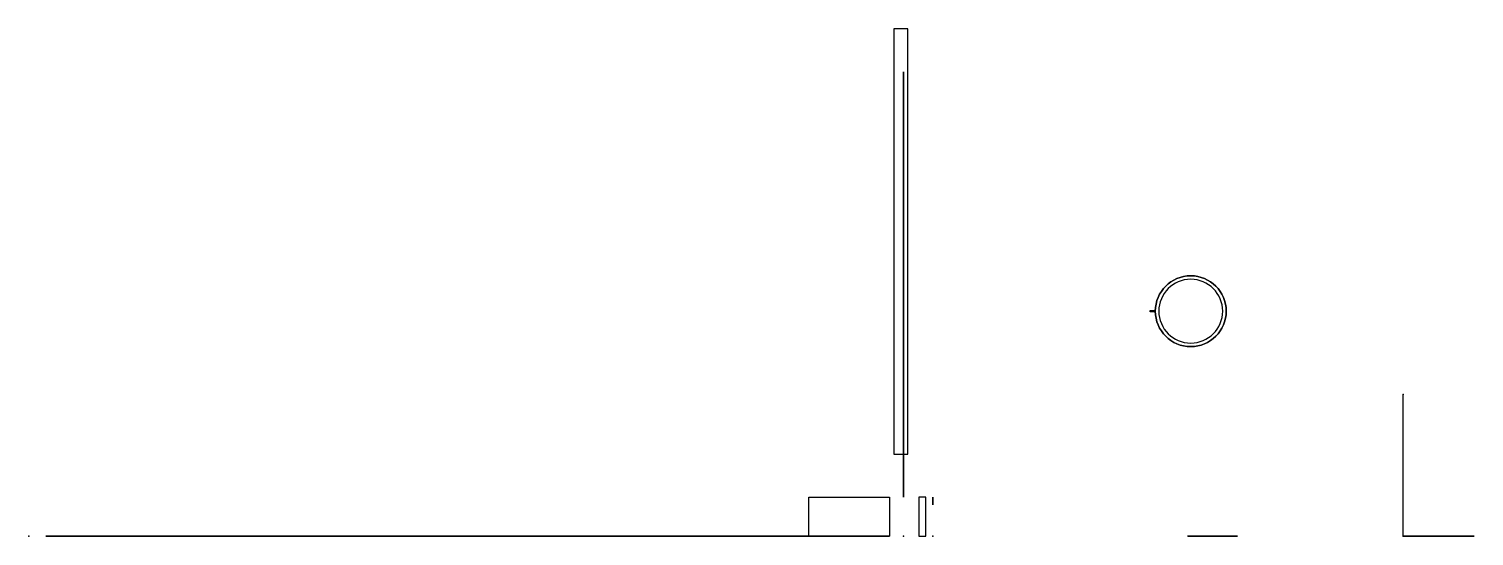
# Model space of a CAD drawing. Header units: millimetres. Extents: x 0 to 2037, y 0 to 716.
import ezdxf

# ---------------------------------------------------------------- set-up
doc = ezdxf.new("R2010")
doc.units = ezdxf.units.MM
doc.header["$MEASUREMENT"] = 0
for name, color, linetype in [('Untitled v1_Sketch1', 7, 'Continuous'), ('Upper Other half v1_Sketch1', 7, 'Continuous'), ('Upper Other half v1_Sketch10', 7, 'Continuous'), ('Upper Other half v1_Sketch11', 7, 'Continuous'), ('Upper Other half v1_Sketch12', 7, 'Continuous'), ('Upper Other half v1_Sketch13', 7, 'Continuous'), ('Upper Other half v1_Sketch2', 7, 'Continuous'), ('Upper Other half v1_Sketch3', 7, 'Continuous'), ('Upper Other half v1_Sketch4', 7, 'Continuous'), ('Upper Other half v1_Sketch5', 7, 'Continuous'), ('Upper Other half v1_Sketch6', 7, 'Continuous'), ('Upper Other half v1_Sketch7', 7, 'Continuous'), ('Upper Other half v1_Sketch8', 7, 'Continuous'), ('Upper Other half v1_Sketch9', 7, 'Continuous')]:
    doc.layers.add(name, color=color, linetype=linetype)

# ---------------------------------------------------------------- blocks, each defined once
blk = doc.blocks.new('UpperOtherhalfv1')
at = {"layer": 'Upper Other half v1_Sketch1'}
for p, q in [((23.9, 0, 799.7), (1211.9, 0, 799.7)), ((23.9, 0, 799.7), (43.9, 0, 799.7)), ((43.9, 0, -0.3), (23.9, 0, -0.3)), ((23.9, 0, -0.3), (23.9, 0, 799.7)), ((43.9, 0, 799.7), (43.9, 0, -0.3)), ((155.5, 0, 799.7), (175.5, 0, 799.7)), ((175.5, 0, -0.3), (155.5, 0, -0.3)), ((155.5, 0, -0.3), (155.5, 0, 799.7)), ((175.5, 0, 799.7), (175.5, 0, -0.3)), ((287.5, 0, 799.7), (307.5, 0, 799.7)), ((307.5, 0, -0.3), (287.5, 0, -0.3)), ((287.5, 0, -0.3), (287.5, 0, 799.7)), ((307.5, 0, 799.7), (307.5, 0, -0.3)), ((439.5, 0, -0.3), (419.5, 0, -0.3)), ((419.5, 0, 799.7), (439.5, 0, 799.7)), ((419.5, 0, -0.3), (419.5, 0, 799.7)), ((439.5, 0, 799.7), (439.5, 0, -0.3)), ((551.5, 0, -0.3), (551.5, 0, 799.7)), ((551.5, 0, 799.7), (571.5, 0, 799.7)), ((571.5, 0, -0.3), (551.5, 0, -0.3)), ((571.5, 0, 799.7), (571.5, 0, -0.3)), ((703.5, 0, -0.3), (683.5, 0, -0.3)), ((683.5, 0, -0.3), (683.5, 0, 799.7)), ((683.5, 0, 799.7), (703.5, 0, 799.7)), ((703.5, 0, 799.7), (703.5, 0, -0.3)), ((815.5, 0, 799.7), (835.5, 0, 799.7)), ((835.5, 0, -0.3), (815.5, 0, -0.3)), ((815.5, 0, -0.3), (815.5, 0, 799.7)), ((835.5, 0, 799.7), (835.5, 0, -0.3)), ((967.5, 0, -0.3), (947.5, 0, -0.3)), ((947.5, 0, 799.7), (967.5, 0, 799.7)), ((947.5, 0, -0.3), (947.5, 0, 799.7)), ((967.5, 0, 799.7), (967.5, 0, -0.3)), ((1099.5, 0, -0.3), (1079.5, 0, -0.3)), ((1079.5, 0, -0.3), (1079.5, 0, 799.7)), ((1079.5, 0, 799.7), (1099.5, 0, 799.7)), ((1099.5, 0, 799.7), (1099.5, 0, -0.3))]:
    blk.add_line(p, q, dxfattribs=at)
blk.add_point((0, 0), dxfattribs=at)
at = {"layer": 'Upper Other half v1_Sketch10'}
for p, q in [((1580.6, 316.7), (1580.6, 318.2)), ((1580.6, 318.2), (1587.6, 318.2)), ((1587.6, 316.7), (1580.6, 316.7)), ((1587.6, 318.2), (1587.6, 316.7)), ((1587.6, 317.4), (1587.6, 316.7))]:
    blk.add_line(p, q, dxfattribs=at)
blk.add_circle((1637.6, 317.4), 50, dxfattribs=at)
blk.add_point((0, 0), dxfattribs=at)
at = {"layer": 'Upper Other half v1_Sketch11', "extrusion": (0, 0, -1)}
for radius in [50, 45]:
    blk.add_circle((-1637.6, 317.4, 200), radius, dxfattribs=at)
at = {"layer": 'Upper Other half v1_Sketch11'}
blk.add_point((0, 0, -200), dxfattribs=at)
at = {"layer": 'Upper Other half v1_Sketch12'}
for p, q in [((1232.9, 655, 800), (1232.9, 55, 800)), ((1232.9, 55), (1232.9, 655)), ((1232.9, 655), (1232.9, 655, 800)), ((1232.9, 465.8, 750), (1232.9, 465.8, 748.5)), ((1232.9, 265.8, 750), (1232.9, 465.8, 750)), ((1232.9, 465.8, 748.5), (1232.9, 265.8, 748.5)), ((1232.9, 332.7, 250), (1232.9, 82.7, 250)), ((1232.9, 82.7, 550), (1232.9, 332.7, 550)), ((1232.9, 332.7, 550), (1232.9, 332.7, 250)), ((1232.9, 265.8, 748.5), (1232.9, 265.8, 750)), ((1232.9, 232.7, 577.6), (1232.9, 82.7, 577.6)), ((1232.9, 232.7, 727.6), (1232.9, 232.7, 577.6)), ((1232.9, 82.7, 727.6), (1232.9, 232.7, 727.6)), ((1232.9, 82.7, 250), (1232.9, 82.7, 550)), ((1232.9, 82.7, 577.6), (1232.9, 82.7, 727.6)), ((1232.9, 55, 800), (1232.9, 55))]:
    blk.add_line(p, q, dxfattribs=at)
at = {"layer": 'Upper Other half v1_Sketch12', "extrusion": (1, 0, 0)}
for centre in [(135.2, 65.1, 1232.9), (135.2, 767.5, 1232.9)]:
    blk.add_circle(centre, 12.5, dxfattribs=at)
at = {"layer": 'Upper Other half v1_Sketch12'}
blk.add_point((1232.9, 0), dxfattribs=at)
at = {"layer": 'Upper Other half v1_Sketch13'}
for p, q in [((1232.9, 655), (1232.9, 655, 800)), ((1232.9, 55), (1232.9, 655)), ((1232.9, 655, 800), (1232.9, 55, 800)), ((1232.9, 465.8, 748.5), (1232.9, 265.8, 748.5)), ((1232.9, 265.8, 750), (1232.9, 465.8, 750)), ((1232.9, 465.8, 750), (1232.9, 465.8, 748.5)), ((1232.9, 417, 24.3), (1232.9, 267, 24.3)), ((1232.9, 417, 174.3), (1232.9, 417, 24.3)), ((1232.9, 267, 174.3), (1232.9, 417, 174.3)), ((1232.9, 96.2, 550), (1232.9, 346.2, 550)), ((1232.9, 346.2, 250), (1232.9, 96.2, 250)), ((1232.9, 346.2, 550), (1232.9, 346.2, 250)), ((1232.9, 267, 24.3), (1232.9, 267, 174.3)), ((1232.9, 265.8, 748.5), (1232.9, 265.8, 750)), ((1232.9, 96.2, 250), (1232.9, 96.2, 550)), ((1232.9, 55, 800), (1232.9, 55))]:
    blk.add_line(p, q, dxfattribs=at)
at = {"layer": 'Upper Other half v1_Sketch13', "extrusion": (1, 0, 0)}
for centre in [(135.2, 65.1, 1232.9), (135.2, 767.5, 1232.9)]:
    blk.add_circle(centre, 12.5, dxfattribs=at)
at = {"layer": 'Upper Other half v1_Sketch13'}
blk.add_point((1232.9, 0), dxfattribs=at)
at = {"layer": 'Upper Other half v1_Sketch2'}
for p, q in [((1099.5, 0), (1099.5, 55)), ((1099.5, 55), (1212.9, 55)), ((1212.9, 55), (1212.9, 0)), ((1254.3, 55), (1254.3, 0)), ((1264.3, 55), (1254.3, 55)), ((1264.3, 0), (1264.3, 55)), ((1212.9, 0), (1099.5, 0)), ((1254.3, 0), (1264.3, 0))]:
    blk.add_line(p, q, dxfattribs=at)
blk.add_point((0, 0), dxfattribs=at)
at = {"layer": 'Upper Other half v1_Sketch3'}
for p, q in [((1238.9, 715.7), (1218.9, 715.7)), ((1218.9, 715.7), (1218.9, 115.7)), ((1238.9, 115.7), (1238.9, 715.7)), ((1218.9, 115.7), (1238.9, 115.7)), ((1099.5, 55), (1212.9, 55)), ((1099.5, 0), (1099.5, 55)), ((1212.9, 55), (1212.9, 0)), ((1212.9, 0), (1099.5, 0))]:
    blk.add_line(p, q, dxfattribs=at)
blk.add_point((0, 0), dxfattribs=at)
at = {"layer": 'Upper Other half v1_Sketch4'}
for p, q in [((24.9, 0, 800), (24.9, 0, 799.7)), ((24.9, 0, 799.7), (43.9, 0, 799.7)), ((1212.9, 0, 800), (24.9, 0, 800)), ((43.9, 0), (155.5, 0)), ((43.9, 0, 799.7), (43.9, 0)), ((155.5, 0, 799.7), (175.5, 0, 799.7)), ((155.5, 0), (155.5, 0, 799.7)), ((175.5, 0), (287.5, 0)), ((175.5, 0, 799.7), (175.5, 0)), ((287.5, 0), (287.5, 0, 799.7)), ((287.5, 0, 799.7), (307.5, 0, 799.7)), ((307.5, 0, 799.7), (307.5, 0)), ((307.5, 0), (419.5, 0)), ((419.5, 0, 799.7), (439.5, 0, 799.7)), ((419.5, 0), (419.5, 0, 799.7)), ((439.5, 0, 799.7), (439.5, 0)), ((439.5, 0), (551.5, 0)), ((551.5, 0, 799.7), (571.5, 0, 799.7)), ((551.5, 0), (551.5, 0, 799.7)), ((571.5, 0, 799.7), (571.5, 0)), ((571.5, 0), (683.5, 0)), ((683.5, 0, 799.7), (703.5, 0, 799.7)), ((683.5, 0), (683.5, 0, 799.7)), ((703.5, 0, 799.7), (703.5, 0)), ((703.5, 0), (815.5, 0)), ((815.5, 0), (815.5, 0, 799.7)), ((815.5, 0, 799.7), (835.5, 0, 799.7)), ((835.5, 0, 799.7), (835.5, 0)), ((835.5, 0), (947.5, 0)), ((947.5, 0, 799.7), (967.5, 0, 799.7)), ((947.5, 0), (947.5, 0, 799.7)), ((967.5, 0, 799.7), (967.5, 0)), ((967.5, 0), (1079.5, 0)), ((1079.5, 0), (1079.5, 0, 799.7)), ((1079.5, 0, 799.7), (1099.5, 0, 799.7)), ((1099.5, 0, 799.7), (1099.5, 0)), ((1099.5, 0), (1212.9, 0)), ((1212.9, 0), (1212.9, 0, 800)), ((1634.3, 0, 150), (1632.8, 0, 150)), ((1633.3, 0), (1703.3, 0)), ((1633.3, 0, 20), (1633.3, 0)), ((1633.3, 0, 20), (1633.3, 0, 150)), ((1653.3, 0, 1.5), (1634.3, 0, 1.5)), ((1634.3, 0, 1.5), (1634.3, 0, 150)), ((1654.8, 0, 20), (1653.3, 0, 20)), ((1653.3, 0), (1653.3, 0, 1.5)), ((1663.3, 0), (1653.3, 0)), ((1653.3, 0), (1653.3, 0, 20)), ((1653.3, 0, 20), (1653.3, 0)), ((1673.3, 0, 1.5), (1654.8, 0, 1.5)), ((1654.8, 0, 1.5), (1654.8, 0, 20)), ((1673.3, 0), (1663.3, 0)), ((1673.3, 0, 20), (1673.3, 0)), ((1673.3, 0), (1673.3, 0, 1.5)), ((1675.3, 0, 20), (1673.3, 0, 20)), ((1673.3, 0), (1673.3, 0, 20)), ((1683.3, 0), (1673.3, 0)), ((1675.3, 0, 1.5), (1675.3, 0, 20)), ((1693.3, 0, 1.5), (1675.3, 0, 1.5)), ((1693.3, 0), (1683.3, 0)), ((1693.3, 0), (1693.3, 0, 50)), ((1693.3, 0), (1693.3, 0, 1.5)), ((1693.3, 0, 20), (1693.3, 0)), ((1703.3, 0), (1693.3, 0)), ((1693.3, 0, 50), (1703.3, 0, 50)), ((1703.3, 0, 50), (1703.3, 0))]:
    blk.add_line(p, q, dxfattribs=at)
blk.add_point((0, 0), dxfattribs=at)
at = {"layer": 'Upper Other half v1_Sketch5', "extrusion": (0, 1, 0)}
blk.add_circle((-1987, 0), 50, dxfattribs=at)
at = {"layer": 'Upper Other half v1_Sketch5'}
blk.add_point((0, 0), dxfattribs=at)
at = {"layer": 'Upper Other half v1_Sketch6', "extrusion": (0, -1, 0)}
for radius in [50, 42.5]:
    blk.add_circle((1987, 0), radius, dxfattribs=at)
at = {"layer": 'Upper Other half v1_Sketch6'}
blk.add_point((0, 0), dxfattribs=at)
at = {"layer": 'Upper Other half v1_Sketch7'}
for p, q in [((1232.9, 55), (1232.9, 655)), ((1232.9, 655), (1232.9, 655, 800)), ((1232.9, 655, 800), (1232.9, 55, 800)), ((1232.9, 82.7, 550), (1232.9, 332.7, 550)), ((1232.9, 332.7, 550), (1232.9, 332.7, 250)), ((1232.9, 332.7, 250), (1232.9, 82.7, 250)), ((1232.9, 82.7, 250), (1232.9, 82.7, 550)), ((1232.9, 55, 800), (1232.9, 55))]:
    blk.add_line(p, q, dxfattribs=at)
blk.add_point((1232.9, 0), dxfattribs=at)
at = {"layer": 'Upper Other half v1_Sketch8'}
for p, q in [((1232.9, 55), (1232.9, 655)), ((1232.9, 655), (1232.9, 655, 800)), ((1232.9, 655, 800), (1232.9, 55, 800)), ((1232.9, 82.7, 550), (1232.9, 332.7, 550)), ((1232.9, 332.7, 550), (1232.9, 332.7, 250)), ((1232.9, 332.7, 250), (1232.9, 82.7, 250)), ((1232.9, 82.7, 727.6), (1232.9, 232.7, 727.6)), ((1232.9, 232.7, 727.6), (1232.9, 232.7, 577.6)), ((1232.9, 232.7, 577.6), (1232.9, 82.7, 577.6)), ((1232.9, 82.7, 250), (1232.9, 82.7, 550)), ((1232.9, 82.7, 577.6), (1232.9, 82.7, 727.6)), ((1232.9, 55, 800), (1232.9, 55))]:
    blk.add_line(p, q, dxfattribs=at)
blk.add_point((1232.9, 0), dxfattribs=at)
at = {"layer": 'Upper Other half v1_Sketch9'}
for p, q in [((1232.9, 55), (1232.9, 655)), ((1232.9, 655), (1232.9, 655, 800)), ((1232.9, 655, 800), (1232.9, 55, 800)), ((1232.9, 465.8, 748.5), (1232.9, 265.8, 748.5)), ((1232.9, 465.8, 750), (1232.9, 465.8, 749.5)), ((1232.9, 465.8, 749.5), (1232.9, 465.8, 748.5)), ((1232.9, 465.8, 750), (1232.9, 265.8, 750)), ((1232.9, 332.7, 550), (1232.9, 332.7, 250)), ((1232.9, 332.7, 250), (1232.9, 82.7, 250)), ((1232.9, 82.7, 550), (1232.9, 332.7, 550)), ((1232.9, 265.8, 750), (1232.9, 265.8, 748.5)), ((1232.9, 232.7, 577.6), (1232.9, 82.7, 577.6)), ((1232.9, 82.7, 727.6), (1232.9, 232.7, 727.6)), ((1232.9, 232.7, 727.6), (1232.9, 232.7, 577.6)), ((1937, 0), (1937, 200)), ((1232.9, 82.7, 577.6), (1232.9, 82.7, 727.6)), ((1232.9, 82.7, 250), (1232.9, 82.7, 550)), ((1232.9, 55, 800), (1232.9, 55))]:
    blk.add_line(p, q, dxfattribs=at)
for p in [(1937, 200), (1232.9, 0), (1937, 0)]:
    blk.add_point(p, dxfattribs=at)

msp = doc.modelspace()

# ---------------------------------------------------------------- linework, layer by layer
at = {"layer": 'Untitled v1_Sketch1'}
for p, q in [((1274.3, 55), (1274.3, 55, 160)), ((1274.3, 44), (1274.3, 55)), ((1274.3, 55, 160), (1274.3, 44, 160)), ((1274.3, 44, 160), (1274.3, 44))]:
    msp.add_line(p, q, dxfattribs=at)
msp.add_point((1274.3, 0), dxfattribs=at)

# ---------------------------------------------------------------- block references
msp.add_blockref('UpperOtherhalfv1', (0, 0))

doc.saveas('drawing.dxf')
